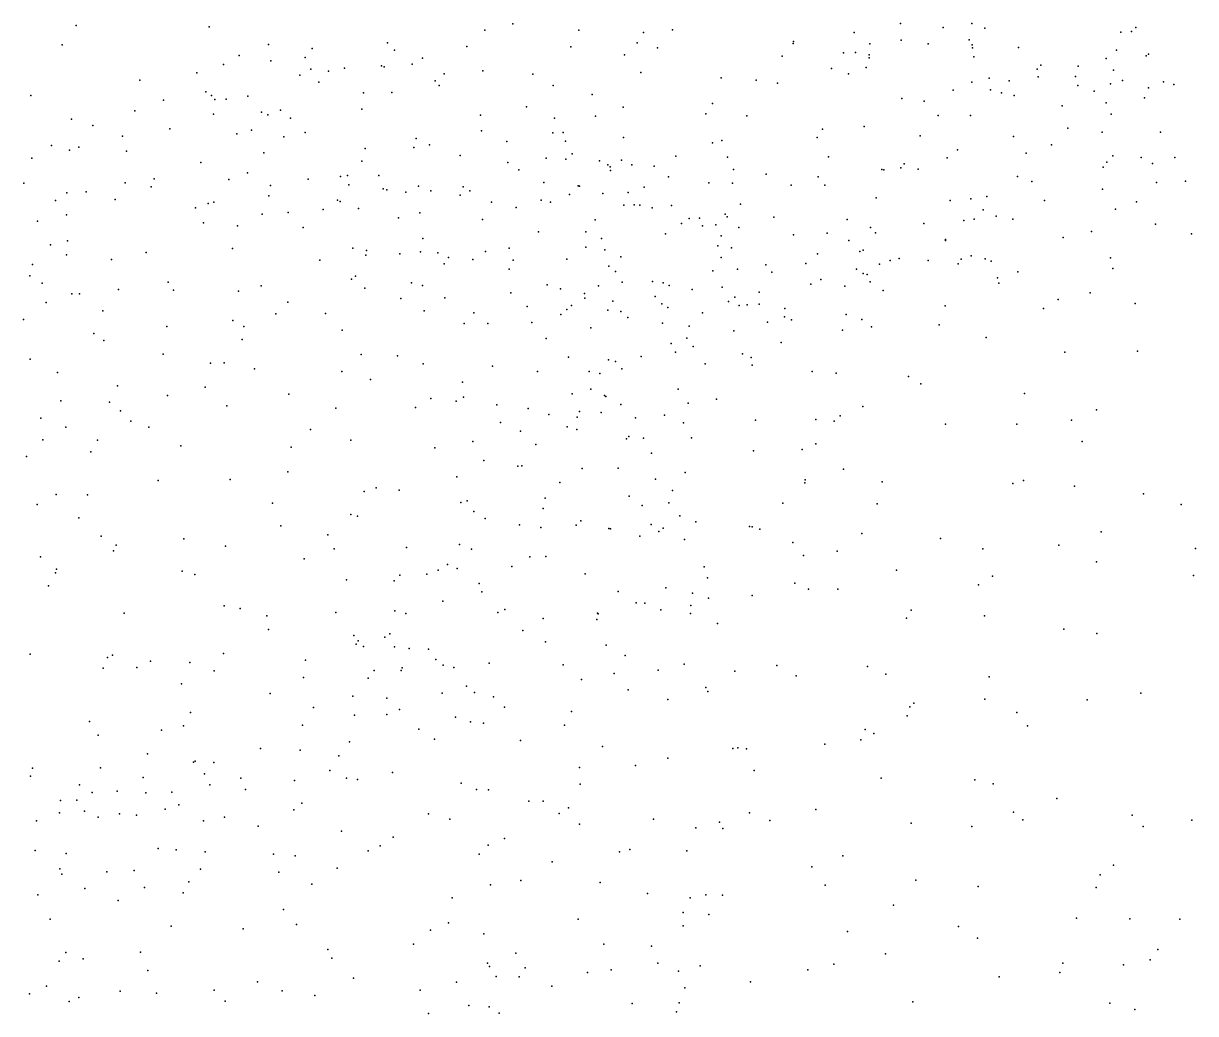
# Model space of a CAD drawing. Header units: metres. Extents: x -23.9 to 23.9, y -28.5 to 28.5.
# Drawn here: x -3.224 to -1.807, y -9.602 to -8.404 of the extents above; entities that cross this region are included whole.
import ezdxf

# ---------------------------------------------------------------- set-up
doc = ezdxf.new("R2010")
doc.units = ezdxf.units.M

msp = doc.modelspace()

# ---------------------------------------------------------------- linework, layer by layer
for p in [(-3.1603, -8.407, 15.8931), (-2.9994, -8.4085, 20.1263), (-2.6659, -8.4125, 3.1644), (-2.632, -8.4048, 19.7562), (-2.5525, -8.4125, 16.9167), (-2.474, -8.4154, 16.8008), (-2.4392, -8.4121, 16.7124), (-2.2196, -8.4151, 20.9388), (-2.1636, -8.4043, 19.5752), (-2.1117, -8.4094, 16.188), (-2.0773, -8.4044, 21.583), (-2.0614, -8.4101, 21.1492), (-1.8969, -8.4149, 21.1358), (-1.8843, -8.4141, 17.0215), (-1.8788, -8.4094, 19.1269), (-3.1769, -8.4302, 18.0736), (-2.9278, -8.4297, 18.0127), (-2.7838, -8.4276, 22.2188), (-2.6879, -8.4322, 15.9844), (-2.4819, -8.4278, 22.1437), (-2.2934, -8.4287, 22.023), (-2.2927, -8.426, 16.1518), (-2.2006, -8.4291, 16.5291), (-2.1626, -8.4247, 21.0045), (-2.1299, -8.4288, 21.78), (-2.0803, -8.424, 16.3584), (-2.077, -8.4301, 17.3742), (-2.963, -8.443, 20.549), (-2.8831, -8.4454, 19.0465), (-2.8749, -8.4347, 20.7027), (-2.7752, -8.4366, 15.9317), (-2.7412, -8.4462, 17.8962), (-2.5622, -8.4328, 22.1712), (-2.4972, -8.4421, 16.1456), (-2.4574, -8.4338, 19.7395), (-2.3066, -8.4439, 16.5844), (-2.2324, -8.44, 21.0525), (-2.218, -8.4395, 16.2516), (-2.2013, -8.4421, 16.437), (-2.2013, -8.4458, 19.7752), (-2.0764, -8.4337, 19.7714), (-2.0746, -8.4448, 20.9677), (-2.0209, -8.4333, 17.6865), (-1.9021, -8.4366, 20.8043), (-1.8665, -8.4433, 20.9636), (-1.8634, -8.4414, 20.3824), (-2.982, -8.4541, 19.0501), (-2.9246, -8.4496, 19.1772), (-2.8763, -8.4598, 15.8844), (-2.8357, -8.4586, 20.848), (-2.791, -8.4557, 19.1614), (-2.7877, -8.4567, 19.0418), (-2.7539, -8.4534, 19.8471), (-2.2468, -8.459, 21.9547), (-2.2049, -8.4577, 21.1433), (-1.9981, -8.4595, 17.0969), (-1.9939, -8.4548, 20.8451), (-1.9486, -8.456, 20.9296), (-1.9146, -8.4466, 20.6418), (-3.0832, -8.4728, 19.0671), (-3.0143, -8.4642, 19.216), (-2.8897, -8.4667, 19.2898), (-2.8552, -8.4621, 19.9501), (-2.726, -8.4739, 19.2277), (-2.7152, -8.4653, 19.1193), (-2.6685, -8.4618, 17.8102), (-2.6079, -8.4655, 17.7193), (-2.4775, -8.4637, 0.758), (-2.3803, -8.4701, 21.0062), (-2.3381, -8.4728, 16.2351), (-2.2264, -8.4654, 20.8468), (-2.0562, -8.4705, 19.4209), (-2.0321, -8.4737, 6.8322), (-1.997, -8.469, 19.3083), (-1.9518, -8.4684, 19.967), (-1.906, -8.4609, 20.0864), (-1.8951, -8.4734, 20.1989), (-3.0034, -8.4869, 18.8978), (-2.8666, -8.4754, 18.9024), (-2.8126, -8.4884, 17.9664), (-2.7784, -8.4878, 20.7461), (-2.7211, -8.4794, 18.9516), (-2.5836, -8.4795, 17.1881), (-2.312, -8.4767, 16.4666), (-2.0996, -8.4852, 20.8038), (-2.0771, -8.4754, 19.5547), (-2.0545, -8.4845, 17.1644), (-2.0413, -8.4881, 19.6534), (-1.949, -8.4792, 19.8503), (-1.9291, -8.4862, 17.8662), (-1.9097, -8.4775, 9.1784), (-1.8637, -8.4822, 19.2205), (-1.8454, -8.4749, 17.9247), (-1.8331, -8.478, 16.9245), (-3.2151, -8.4913, 19.0957), (-3.0544, -8.4972, 20.9913), (-2.9965, -8.4916, 18.0627), (-2.9925, -8.4963, 15.854), (-2.9789, -8.496, 14.0146), (-2.9525, -8.4922, 19.3438), (-2.5361, -8.4903, 17.3772), (-2.3909, -8.501, 16.7389), (-2.1619, -8.4953, 19.835), (-2.1349, -8.4982, 21.3574), (-2.0262, -8.4913, 17.7569), (-1.9147, -8.5002, 20.4519), (-1.8684, -8.4942, 19.8824), (-3.0894, -8.5101, 15.8483), (-2.9942, -8.5141, 18.8185), (-2.9359, -8.5116, 20.9459), (-2.9284, -8.5148, 22.4479), (-2.913, -8.5092, 18.0391), (-2.8148, -8.5082, 22.2984), (-2.6714, -8.5151, 19.3082), (-2.6157, -8.5053, 19.1623), (-2.5324, -8.5163, 6.0846), (-2.4988, -8.5057, 16.8975), (-2.3989, -8.5135, 22.063), (-2.3494, -8.5159, 19.8062), (-2.1179, -8.5155, 21.4801), (-2.079, -8.5155, 17.6893), (-1.9681, -8.5041, 20.5928), (-1.9089, -8.5139, 20.3477), (-3.1658, -8.5201, 19.2697), (-3.1402, -8.5279, 21.0626), (-2.9011, -8.5188, 20.0823), (-2.582, -8.5187, 19.0467), (-2.2074, -8.5291, 21.2239), (-1.9613, -8.5308, 5.8633), (-3.1041, -8.5407, 18.1003), (-3.0471, -8.5318, 19.4149), (-2.966, -8.5377, 20.3341), (-2.9482, -8.5336, 20.4432), (-2.9092, -8.5416, 18.7511), (-2.8831, -8.5362, 19.4523), (-2.749, -8.5436, 19.9324), (-2.6701, -8.5344, 19.8696), (-2.5839, -8.5368, 18.935), (-2.5713, -8.5363, 17.0688), (-2.4985, -8.5422, 20.8637), (-2.2644, -8.5421, 21.1589), (-2.2579, -8.5321, 20.8043), (-2.1397, -8.5402, 21.6634), (-2.027, -8.541, 20.0284), (-1.9197, -8.5358, 19.3858), (-1.8491, -8.5357, 19.8081), (-3.19, -8.5518, 18.8848), (-3.1681, -8.5575, 19.3607), (-3.1568, -8.5541, 0.6085), (-3.0991, -8.5588, 18.7864), (-2.8108, -8.5557, 20.6885), (-2.7518, -8.5542, 15.9021), (-2.733, -8.5513, 19.4399), (-2.6395, -8.547, 17.8474), (-2.5685, -8.5468, 19.8413), (-2.3908, -8.5486, 21.046), (-2.3793, -8.5459, 16.656), (-2.0947, -8.5572, 19.9787), (-1.9807, -8.5511, 20.1285), (-3.2136, -8.5674, 21.1812), (-3.0094, -8.5724, 18.7278), (-2.9331, -8.5608, 20.8614), (-2.8147, -8.5711, 18.0349), (-2.696, -8.5641, 20.7329), (-2.6382, -8.5726, 15.9742), (-2.592, -8.5674, 20.8116), (-2.5681, -8.5686, 16.0298), (-2.5606, -8.562, 17.7469), (-2.5273, -8.5706, 20.9903), (-2.5008, -8.5697, 16.1127), (-2.435, -8.5649, 16.8253), (-2.3728, -8.5661, 20.7972), (-2.2505, -8.5656, 19.8818), (-2.107, -8.567, 20.6655), (-2.0117, -8.5613, 17.8322), (-1.914, -8.5723, 16.9284), (-1.9068, -8.5646, 19.5793), (-1.8724, -8.5664, 19.4532), (-1.8588, -8.5736, 19.6482), (-1.8316, -8.5665, 16.872), (-2.9531, -8.585, 20.5412), (-2.8319, -8.5882, 15.7831), (-2.6251, -8.5812, 18.7898), (-2.5174, -8.5755, 17.6102), (-2.5143, -8.5777, 19.2527), (-2.5141, -8.582, 17.4076), (-2.4883, -8.5754, 19.0971), (-2.4611, -8.5769, 22.0582), (-2.3653, -8.581, 19.8665), (-2.326, -8.5867, 0.1139), (-2.1859, -8.5811, 21.3555), (-2.1838, -8.5812, 20.7017), (-2.1631, -8.5789, 21.4418), (-2.1592, -8.5742, 17.3786), (-2.1422, -8.5806, 17.2582), (-1.9183, -8.5783, 17.9525), (-3.2233, -8.5974, 15.8564), (-3.1009, -8.5972, 15.8363), (-3.0694, -8.6019, 19.5019), (-3.0659, -8.5921, 20.9146), (-2.9754, -8.5932, 20.6455), (-2.925, -8.6005, 20.7227), (-2.8796, -8.5927, 19.5325), (-2.8406, -8.5895, 20.1329), (-2.8305, -8.5997, 18.1287), (-2.7941, -8.5884, 22.3241), (-2.7463, -8.6013, 22.2521), (-2.6922, -8.6018, 19.9745), (-2.5946, -8.5967, 18.0914), (-2.5532, -8.6007, 18.8316), (-2.5514, -8.6012, 17.9763), (-2.4735, -8.6023, 18.9837), (-2.444, -8.59, 16.19), (-2.3953, -8.597, 16.2874), (-2.3667, -8.5975, 16.4073), (-2.2955, -8.5999, 5.767), (-2.263, -8.5897, 20.7371), (-2.2551, -8.6, 21.8513), (-2.0221, -8.5895, 17.0259), (-2.0048, -8.5957, 20.2323), (-1.8539, -8.5969, 18.0097), (-1.819, -8.595, 18.3795), (-3.1716, -8.6091, 20.8474), (-3.148, -8.608, 20.7242), (-2.9272, -8.613, 18.1301), (-2.7889, -8.6043, 18.6793), (-2.7847, -8.6055, 20.7717), (-2.7614, -8.6083, 20.0435), (-2.7315, -8.6066, 18.0299), (-2.696, -8.6119, 18.1251), (-2.6842, -8.6068, 20.9283), (-2.5635, -8.6111, 18.1947), (-2.5235, -8.6101, 17.8769), (-2.4928, -8.6089, 17.7939), (-2.193, -8.6151, 21.6701), (-2.0784, -8.6164, 17.7719), (-2.059, -8.6136, 20.1435), (-1.9192, -8.6048, 18.383), (-3.1851, -8.6184, 18.1182), (-3.113, -8.6173, 18.7112), (-3.0158, -8.6275, 20.4889), (-3.0004, -8.6223, 20.3949), (-2.9935, -8.6207, 18.6554), (-2.8616, -8.6294, 22.4424), (-2.8441, -8.6179, 20.2768), (-2.841, -8.6196, 20.3745), (-2.8187, -8.6283, 15.8694), (-2.658, -8.6207, 18.715), (-2.6281, -8.627, 22.1171), (-2.5979, -8.6182, 19.4551), (-2.5867, -8.6206, 20.7103), (-2.4978, -8.6241, 19.3389), (-2.4854, -8.6239, 17.6926), (-2.4786, -8.6243, 20.7224), (-2.4636, -8.6272, 18.208), (-2.4404, -8.6245, 19.2192), (-2.3568, -8.6231, 16.4986), (-2.1035, -8.6185, 20.5657), (-2.0637, -8.6297, 20.462), (-1.9892, -8.6185, 18.2753), (-1.9034, -8.6288, 18.1347), (-1.8781, -8.6199, 18.5155), (-3.2068, -8.6434, 18.7249), (-3.1718, -8.6358, 20.9793), (-2.9353, -8.635, 22.5104), (-2.9039, -8.6332, 18.6275), (-2.7705, -8.6395, 20.1355), (-2.7446, -8.6333, 18.2113), (-2.669, -8.6414, 18.2625), (-2.5327, -8.6418, 16.0545), (-2.4189, -8.6401, 19.94), (-2.4063, -8.6398, 16.7726), (-2.3755, -8.6349, 18.0972), (-2.373, -8.6383, 17.9589), (-2.3167, -8.6385, 21.196), (-2.2279, -8.6415, 20.0027), (-2.0867, -8.6426, 17.0851), (-2.0744, -8.6412, 18.3381), (-2.0479, -8.6376, 20.332), (-2.0276, -8.6412, 18.1974), (-3.006, -8.6454, 22.5641), (-2.9651, -8.6491, 15.833), (-2.8855, -8.6512, 19.6007), (-2.6011, -8.6565, 15.9879), (-2.544, -8.6562, 17.2107), (-2.4475, -8.6589, 16.8631), (-2.4282, -8.6464, 21.9883), (-2.4027, -8.6493, 21.1208), (-2.3868, -8.648, 17.8699), (-2.359, -8.651, 16.5826), (-2.2521, -8.6582, 9.166), (-2.1997, -8.6511, 21.5371), (-2.1938, -8.6576, 17.426), (-2.1353, -8.6464, 17.1728), (-1.9327, -8.6561, 18.5998), (-1.8553, -8.6472, 16.8555), (-1.8117, -8.6587, 18.6381), (-3.191, -8.6723, 20.4904), (-3.1705, -8.6673, 19.5316), (-2.741, -8.6643, 18.617), (-2.525, -8.6643, 18.3329), (-2.3804, -8.6614, 18.2395), (-2.2929, -8.66, 18.0152), (-2.226, -8.6669, 21.4331), (-2.1091, -8.6655, 18.4506), (-2.109, -8.6668, 18.2256), (-1.9667, -8.6631, 16.927), (-3.172, -8.6842, 21.2287), (-3.0756, -8.6815, 13.3319), (-2.9713, -8.6765, 19.6154), (-2.8257, -8.6762, 18.5927), (-2.81, -8.6847, 19.6208), (-2.8092, -8.6791, 20.5556), (-2.7687, -8.683, 18.3246), (-2.7438, -8.6805, 20.4918), (-2.7229, -8.6819, 20.6916), (-2.6653, -8.6803, 7.9601), (-2.6366, -8.676, 18.653), (-2.5438, -8.6751, 20.6358), (-2.5208, -8.6782, 18.746), (-2.5016, -8.6868, 20.0213), (-2.3843, -8.6735, 21.9174), (-2.3676, -8.6759, 20.0021), (-2.2639, -8.6829, 21.7337), (-2.2128, -8.68, 20.1019), (-2.2085, -8.6784, 20.5433), (-2.078, -8.6855, 18.1225), (-3.213, -8.696, 22.6625), (-3.1176, -8.69, 22.6318), (-2.8654, -8.6907, 18.2468), (-2.7151, -8.6951, 20.1937), (-2.71, -8.6875, 20.8441), (-2.6805, -8.6899, 22.1475), (-2.6365, -8.7015, 21.0179), (-2.6317, -8.6907, 20.1052), (-2.567, -8.6895, 17.1067), (-2.5162, -8.698, 17.5456), (-2.3804, -8.6875, 16.7074), (-2.3607, -8.7014, 19.0493), (-2.3263, -8.6963, 6.6153), (-2.278, -8.6945, 17.8586), (-2.2167, -8.7016, 18.0905), (-2.1887, -8.6955, 18.3877), (-2.1758, -8.6909, 17.2511), (-2.165, -8.6885, 20.4651), (-2.13, -8.6909, 20.3393), (-2.0936, -8.695, 18.5725), (-2.0903, -8.6894, -0.1859), (-2.0611, -8.6892, 17.844), (-2.0538, -8.6917, 17.015), (-1.9096, -8.6879, 18.6751), (-1.9068, -8.7009, 15.0391), (-3.2163, -8.7095, 18.6671), (-2.8272, -8.7136, 20.4231), (-2.8225, -8.7102, 22.4234), (-2.5079, -8.7044, 21.0894), (-2.3903, -8.7034, 19.2969), (-2.3191, -8.7053, 18.2912), (-2.2596, -8.7139, 21.5035), (-2.2085, -8.7067, 18.2968), (-2.2037, -8.7079, 20.227), (-2.0461, -8.712, 17.9251), (-2.0216, -8.7049, 18.66), (-3.2013, -8.7183, 18.121), (-3.1089, -8.7261, 15.8337), (-3.0488, -8.7174, 18.5779), (-3.0424, -8.7269, 19.6403), (-2.9637, -8.7282, 18.1849), (-2.9364, -8.7217, 20.4028), (-2.8113, -8.7246, 8.3723), (-2.7547, -8.7179, 22.328), (-2.7415, -8.7214, 20.2799), (-2.5906, -8.7207, 18.4343), (-2.5745, -8.7254, 19.5636), (-2.5284, -8.7218, 17.2627), (-2.4998, -8.7171, 16.1), (-2.4635, -8.7166, 18.4031), (-2.4503, -8.718, 19.4329), (-2.4431, -8.7212, 17.6604), (-2.4154, -8.7261, 18.8185), (-2.3791, -8.7232, 18.9052), (-2.3343, -8.7292, 20.4954), (-2.2717, -8.7198, 21.6192), (-2.2308, -8.7221, 20.3789), (-2.2002, -8.7169, 17.6135), (-2.1846, -8.7273, 17.9589), (-2.0447, -8.7185, 15.5657), (-3.1964, -8.7419, 15.8454), (-3.1653, -8.7313, 15.5138), (-3.1562, -8.7312, 6.903), (-2.9041, -8.7413, 15.844), (-2.7674, -8.7369, 18.4103), (-2.7143, -8.7361, 22.2497), (-2.6347, -8.7301, 22.0516), (-2.5455, -8.731, 18.6685), (-2.5452, -8.7365, 21.9564), (-2.5112, -8.7403, 16.9451), (-2.46, -8.7347, 20.6544), (-2.452, -8.7435, 20.1657), (-2.3714, -8.7406, 16.379), (-2.3636, -8.7353, 21.7926), (-2.3345, -8.744, 21.3575), (-1.973, -8.7383, 18.734), (-1.9342, -8.7301, 3.9247), (-1.8799, -8.743, 16.851), (-3.1281, -8.7518, 20.3565), (-2.9188, -8.7557, 18.531), (-2.8585, -8.7551, 19.677), (-2.7395, -8.7518, 19.6572), (-2.6795, -8.7543, 20.3506), (-2.6147, -8.7467, 20.7649), (-2.574, -8.7565, 18.5203), (-2.5667, -8.7505, 16.0261), (-2.5611, -8.7454, 20.2827), (-2.5175, -8.7512, 17.358), (-2.5017, -8.7527, 20.3582), (-2.4449, -8.7479, 20.4689), (-2.4029, -8.7542, 20.2672), (-2.3585, -8.7453, 20.411), (-2.3489, -8.7445, 8.3292), (-2.3032, -8.749, 20.3243), (-2.2292, -8.7563, 17.7907), (-2.1094, -8.746, 0.9623), (-1.9904, -8.749, 16.9307), (-3.2239, -8.7625, 20.3361), (-3.0505, -8.771, 20.3117), (-2.9709, -8.7635, 18.2634), (-2.9576, -8.771, 20.3243), (-2.691, -8.7671, 18.5275), (-2.6624, -8.7671, 2.8413), (-2.6091, -8.766, 20.8991), (-2.4933, -8.7601, 20.7286), (-2.4512, -8.7667, 21.852), (-2.4189, -8.7705, 16.7891), (-2.3244, -8.7655, 19.2182), (-2.3037, -8.7591, 18.4334), (-2.2953, -8.763, 17.6981), (-2.2101, -8.7623, 17.4252), (-2.1985, -8.7712, 17.3128), (-2.1168, -8.7689, 17.924), (-3.1386, -8.7795, 19.6384), (-2.9594, -8.7865, 22.5604), (-2.8387, -8.7755, 18.4449), (-2.5917, -8.7853, 21.1061), (-2.5378, -8.7725, 20.4833), (-2.4219, -8.785, 21.3084), (-2.3649, -8.7762, 16.5621), (-2.2336, -8.7752, 18.555), (-2.0598, -8.7842, 17.0041), (-3.1265, -8.7877, 18.1308), (-2.4409, -8.7915, 17.5696), (-2.4141, -8.795, 21.7345), (-2.3078, -8.7904, 18.986), (-3.2159, -8.8103, 19.8567), (-3.055, -8.8042, 18.2096), (-2.9812, -8.8149, 18.4848), (-2.8155, -8.8046, 22.4332), (-2.7717, -8.8063, 15.8957), (-2.5648, -8.8081, 17.1884), (-2.5166, -8.8112, 17.4502), (-2.5079, -8.8131, 21.2813), (-2.4772, -8.8072, 18.6605), (-2.4357, -8.802, 8.8994), (-2.3545, -8.8041, 17.6066), (-2.344, -8.8083, 18.8451), (-1.9648, -8.8019, 18.8187), (-1.8768, -8.8009, 18.8306), (-3.1828, -8.8266, 20.0098), (-2.9977, -8.8153, 18.3366), (-2.9447, -8.8221, 19.7197), (-2.8389, -8.8254, 20.3062), (-2.7405, -8.8159, 22.328), (-2.6566, -8.819, 22.0208), (-2.6022, -8.8253, 21.2246), (-2.5397, -8.8253, 21.8016), (-2.5268, -8.8278, 20.8035), (-2.5003, -8.822, 19.58), (-2.3997, -8.816, 21.484), (-2.3428, -8.8176, 19.3771), (-2.2704, -8.8255, 19.0933), (-2.2411, -8.8273, 18.6558), (-3.1101, -8.8425, 7.654), (-2.8041, -8.8349, 19.7215), (-2.6931, -8.8382, 15.9465), (-2.1539, -8.8314, 17.1381), (-2.1387, -8.8402, 18.7732), (-3.0496, -8.8545, 19.7259), (-3.0041, -8.8441, 15.8478), (-2.9032, -8.8528, 22.524), (-2.6918, -8.8562, 19.7029), (-2.5605, -8.8524, 16.9931), (-2.5379, -8.8467, 15.8189), (-2.5214, -8.8542, 20.8951), (-2.5197, -8.8557, 21.3832), (-2.4324, -8.8469, 19.5353), (-2.0135, -8.8521, 16.9443), (-3.1788, -8.8609, 20.1313), (-3.1197, -8.8624, 20.1947), (-2.9781, -8.8667, 20.2401), (-2.8462, -8.8695, 8.8675), (-2.7499, -8.8689, 4.5006), (-2.7312, -8.8581, 20.3347), (-2.7007, -8.8611, 22.2258), (-2.6515, -8.8658, 20.4066), (-2.6136, -8.8701, 21.1183), (-2.5014, -8.8652, 21.5724), (-2.4201, -8.8635, 3.93), (-2.386, -8.8586, 16.4293), (-2.2088, -8.8678, 17.2056), (-1.9263, -8.8716, 16.8769), (-3.203, -8.8816, 18.5424), (-3.1066, -8.8731, 18.2215), (-3.0941, -8.8856, 18.4859), (-2.5888, -8.8773, 21.7066), (-2.5544, -8.8807, 21.4813), (-2.5514, -8.8737, 21.0216), (-2.5253, -8.8749, 16.9199), (-2.4838, -8.8814, 16.177), (-2.4487, -8.8783, 17.4931), (-2.3386, -8.8841, 19.4282), (-2.2657, -8.8833, 19.2548), (-2.2437, -8.8855, 18.8686), (-2.2364, -8.8789, 17.4135), (-1.9568, -8.8843, 7.7679), (-3.1727, -8.8927, 19.8932), (-3.0724, -8.8925, 18.3561), (-2.877, -8.8953, 15.8845), (-2.6471, -8.8869, 21.7913), (-2.6228, -8.8977, 16.0211), (-2.5666, -8.8922, 20.473), (-2.5546, -8.8956, 17.2829), (-2.4257, -8.8875, 16.7302), (-2.1091, -8.8889, 17.019), (-2.0227, -8.8892, 18.868), (-3.2003, -8.9078, 22.6673), (-3.1345, -8.9085, 14.5746), (-2.8281, -8.9084, 20.2498), (-2.6807, -8.9102, 21.454), (-2.6045, -8.9135, 17.1743), (-2.4947, -8.9069, 20.6153), (-2.492, -8.9038, 17.3708), (-2.474, -8.906, 20.8184), (-2.4162, -8.9054, 16.3482), (-2.266, -8.913, 17.4938), (-1.9439, -8.9102, 18.9057), (-3.2202, -8.9283, 19.7133), (-3.1424, -8.9227, 20.0863), (-3.0336, -8.9152, 22.6058), (-2.9001, -8.9169, 19.76), (-2.7264, -8.9177, 21.5655), (-2.4646, -8.9242, 20.7174), (-2.3412, -8.9214, 18.7577), (-2.2825, -8.9198, 19.3398), (-2.6674, -8.933, 21.974), (-2.6261, -8.9398, 19.7102), (-2.6212, -8.9393, 20.3634), (-2.5482, -8.9425, 21.1107), (-2.5048, -8.9421, 20.5303), (-2.9741, -8.9561, 15.8908), (-2.9041, -8.9466, 22.5108), (-2.6999, -8.9527, 21.7031), (-2.4595, -8.9556, 16.2853), (-2.4238, -8.9474, 16.6564), (-2.2787, -8.9565, 18.8264), (-2.2322, -8.9436, 19.152), (-3.0612, -8.957, 15.8847), (-2.8119, -8.9705, 21.4405), (-2.7974, -8.9659, 19.7672), (-2.7695, -8.9687, 21.6203), (-2.5754, -8.9598, 16.0965), (-2.439, -8.9693, 20.8803), (-2.2793, -8.96, 17.2266), (-2.1858, -8.9589, 17.0525), (-2.0277, -8.9609, 16.9438), (-2.0149, -8.9573, 6.5997), (-1.9529, -8.964, 16.9042), (-3.1844, -8.9742, 18.2042), (-3.1463, -8.9747, 18.3917), (-2.9229, -8.9847, 3.4221), (-2.6949, -8.9838, 16.0069), (-2.6873, -8.9817, 22.1459), (-2.593, -8.9784, 17.2673), (-2.4917, -8.9763, 0.1903), (-2.4436, -8.9844, 19.6111), (-2.3059, -8.9846, 17.4291), (-1.8697, -8.9732, 16.8506), (-3.2075, -8.9862, 15.9176), (-2.8282, -8.9983, 21.5245), (-2.6792, -8.9946, 20.2736), (-2.5955, -8.9909, 16.9398), (-2.4757, -8.9873, 16.7522), (-2.1916, -8.9853, 18.9409), (-1.8243, -8.9864, 18.9705), (-3.1571, -9.0024, 18.3043), (-2.9125, -9.012, 19.7847), (-2.8201, -9.0003, 22.4019), (-2.6657, -9.0033, 17.1307), (-2.6241, -9.0108, 21.2531), (-2.5556, -9.0113, 21.1773), (-2.5498, -9.0061, 16.8648), (-2.4648, -9.0103, 17.3887), (-2.4303, -9.0001, 16.5207), (-2.411, -9.0071, 20.7718), (-2.346, -9.0127, 17.2254), (-2.3427, -9.0132, 17.3486), (-3.1301, -9.0246, 19.9472), (-2.8558, -9.0229, 20.1704), (-2.5983, -9.0142, 6.7424), (-2.5161, -9.0153, 19.6664), (-2.514, -9.0156, 16.237), (-2.4787, -9.0247, 16.3382), (-2.4555, -9.0189, 16.6118), (-2.4503, -9.0149, 20.9957), (-2.3336, -9.0162, 17.1423), (-2.2104, -9.0214, 19.1168), (-2.1149, -9.0275, 16.9073), (-1.9207, -9.0194, -0.3006), (-3.1119, -9.0354, 20.0321), (-3.0298, -9.0277, 19.7731), (-2.9797, -9.0368, 22.536), (-2.8481, -9.04, 15.969), (-2.7608, -9.0383, 22.2903), (-2.6967, -9.0347, 21.9286), (-2.6822, -9.0404, 16.9901), (-2.4247, -9.0287, 20.6157), (-2.2935, -9.0322, 17.024), (-2.0638, -9.04, 8.1874), (-1.9719, -9.0354, 18.9708), (-1.8067, -9.0396, 9.5885), (-3.2031, -9.0495, 22.635), (-3.1149, -9.0423, 22.6076), (-2.8846, -9.0519, 22.4582), (-2.6115, -9.0494, 16.1364), (-2.5924, -9.0493, 20.3133), (-2.2808, -9.0478, 19.4154), (-2.2401, -9.0428, 16.9525), (-1.9265, -9.0554, 16.8065), (-3.1853, -9.0688, 15.9693), (-3.1841, -9.0643, 18.3891), (-3.0319, -9.0669, 15.9494), (-2.7224, -9.0655, 21.8313), (-2.711, -9.0588, 20.2234), (-2.6994, -9.0638, 16.0629), (-2.6335, -9.0612, 19.7377), (-2.4009, -9.0615, 20.6937), (-2.1683, -9.0657, 18.9798), (-3.0168, -9.0707, 20.1194), (-2.8331, -9.0772, 19.7877), (-2.7756, -9.0786, 21.5445), (-2.7687, -9.0715, -1.9895), (-2.736, -9.0704, 21.3695), (-2.6729, -9.0818, 14.6001), (-2.5448, -9.0701, 17.2905), (-2.3967, -9.0749, 20.8696), (-2.2911, -9.0812, 6.9473), (-2.0691, -9.0834, 16.8188), (-2.0524, -9.0729, 18.9571), (-1.8091, -9.0721, 16.7762), (-3.1935, -9.0844, 18.2975), (-2.6697, -9.0919, 17.2597), (-2.505, -9.0916, 16.6029), (-2.447, -9.0872, 17.2219), (-2.415, -9.0934, 20.9805), (-2.343, -9.0961, 16.9642), (-2.2745, -9.0885, 7.4736), (-2.2391, -9.0886, 19.3153), (-2.9811, -9.1089, 4.6969), (-2.962, -9.1119, 22.4907), (-2.7169, -9.1032, 22.0322), (-2.483, -9.1051, 19.6563), (-2.4727, -9.1057, 21.1174), (-2.4171, -9.1083, 17.0543), (-2.3956, -9.0995, 19.5825), (-3.1022, -9.1177, 14.937), (-2.9297, -9.1208, 16.0019), (-2.8461, -9.1167, 20.1404), (-2.775, -9.1149, 21.6397), (-2.7617, -9.118, 17.015), (-2.6505, -9.117, 16.8688), (-2.6418, -9.1131, 2.9094), (-2.5956, -9.1241, 17.343), (-2.5306, -9.1254, 21.2116), (-2.53, -9.1175, 16.3841), (-2.5289, -9.1184, 20.3534), (-2.4531, -9.1136, 20.4646), (-2.4172, -9.1179, 20.5476), (-2.1561, -9.1238, 14.8394), (-2.1504, -9.114, 16.8059), (-2.0617, -9.1208, 2.6512), (-2.9277, -9.1373, 15.8193), (-2.6199, -9.1385, 16.2235), (-2.3848, -9.1302, 20.626), (-1.9661, -9.1372, 16.7547), (-2.8245, -9.1446, 7.0461), (-2.8192, -9.1512, 22.3045), (-2.787, -9.1467, 21.7222), (-2.7809, -9.1427, 22.2287), (-2.5927, -9.1525, 21.2865), (-1.9259, -9.1424, 19.0121), (-3.2158, -9.1673, 16.0586), (-3.1163, -9.1683, 22.5469), (-2.9822, -9.1665, 0.5431), (-2.8216, -9.1553, 17.0752), (-2.8128, -9.158, 16.0814), (-2.7751, -9.1582, 16.9286), (-2.7575, -9.1605, 21.8401), (-2.7343, -9.1612, 19.7784), (-2.5194, -9.1564, 17.2796), (-2.4964, -9.1687, 17.1077), (-3.1221, -9.1712, -2.2282), (-3.0701, -9.1758, 19.8043), (-3.0226, -9.1773, 16.0408), (-2.8828, -9.1746, 16.9877), (-2.7251, -9.1738, 21.5258), (-2.7163, -9.1807, 16.8535), (-2.7034, -9.1834, 21.4179), (-2.6608, -9.1783, 17.3347), (-2.5715, -9.1802, 16.4949), (-2.4249, -9.1795, 21.0639), (-2.313, -9.1809, 16.8357), (-2.2034, -9.182, 19.298), (-3.1276, -9.1841, 19.9109), (-3.087, -9.1835, 20.0476), (-2.9933, -9.1873, 20.095), (-2.8854, -9.1953, 22.3507), (-2.807, -9.1961, 20.1408), (-2.7998, -9.187, 17.2007), (-2.7673, -9.1871, 21.9291), (-2.7658, -9.1837, 22.0723), (-2.5097, -9.1908, 4.4535), (-2.4566, -9.1866, 19.6344), (-2.3639, -9.1878, 20.7415), (-2.2896, -9.1934, 19.4343), (-2.181, -9.1916, -0.1679), (-2.0562, -9.1946, 16.724), (-3.0328, -9.2031, 16.9664), (-2.688, -9.2061, 16.7703), (-2.5493, -9.1979, 19.6975), (-2.4926, -9.2103, 20.3802), (-2.3988, -9.2076, 20.5585), (-2.9256, -9.215, 19.7878), (-2.8256, -9.2182, 16.8764), (-2.7846, -9.2205, 17.287), (-2.7178, -9.2145, 16.2331), (-2.6786, -9.2137, 20.2037), (-2.6554, -9.2187, 16.6835), (-2.4447, -9.2221, 16.9295), (-2.3966, -9.2124, 19.5769), (-2.0614, -9.2216, 15.7836), (-1.9379, -9.2226, 15.2414), (-1.8729, -9.2143, 16.7145), (-3.022, -9.2379, 17.0592), (-2.8732, -9.2316, 16.1487), (-2.7694, -9.234, 21.7836), (-2.6424, -9.2313, 21.3428), (-2.5613, -9.2365, 17.1952), (-2.1522, -9.2309, 16.7182), (-2.1474, -9.2267, 19.105), (-2.0228, -9.2377, 0.9893), (-3.1439, -9.2487, 16.1509), (-3.0304, -9.254, 0.0072), (-2.8864, -9.2533, 22.2889), (-2.8238, -9.2412, 22.1651), (-2.7847, -9.2403, 19.7764), (-2.7013, -9.2435, 19.7574), (-2.6835, -9.249, 16.3965), (-2.6677, -9.2509, 16.5479), (-2.5697, -9.253, 20.2795), (-2.1555, -9.2419, 19.2292), (-2.0098, -9.254, 16.6759), (-3.1335, -9.2651, 16.8613), (-3.057, -9.2591, 16.1478), (-2.746, -9.2581, 20.1551), (-2.2062, -9.2582, 9.4639), (-2.1957, -9.2634, 19.3197), (-2.9373, -9.2815, 16.1736), (-2.8297, -9.2732, 16.2486), (-2.7269, -9.27, 16.6805), (-2.623, -9.2717, 19.7261), (-2.5238, -9.2789, 16.986), (-2.366, -9.2812, 20.6296), (-2.3601, -9.2805, 20.8755), (-2.3496, -9.2818, 20.7748), (-2.255, -9.2763, 16.7285), (-2.2115, -9.2709, 16.5122), (-3.0739, -9.2877, 22.4367), (-3.0162, -9.2965, 16.8258), (-2.8892, -9.2835, 16.8191), (-2.8425, -9.2901, 21.8822), (-2.4448, -9.2932, 21.1239), (-3.213, -9.3051, 16.2872), (-3.1308, -9.3046, 19.9866), (-3.0184, -9.2977, 20.0876), (-2.9937, -9.2983, 16.2177), (-2.8536, -9.3079, 22.0334), (-2.7776, -9.3104, 16.5623), (-2.5515, -9.3044, 21.2638), (-2.4839, -9.3018, 16.9099), (-2.3404, -9.3079, 19.5192), (-3.2152, -9.3148, 16.7171), (-3.0793, -9.3164, 16.7704), (-3.005, -9.3121, 17.2437), (-2.9612, -9.3174, 16.7515), (-2.8963, -9.32, 22.1778), (-2.8333, -9.3171, 16.6701), (-2.8199, -9.3188, 16.4157), (-2.6946, -9.3232, 21.5724), (-2.5507, -9.3244, -1.8065), (-2.1868, -9.3172, 19.3839), (-2.0735, -9.3192, 16.6521), (-2.0516, -9.324, 19.1219), (-3.1561, -9.3255, 19.8797), (-3.1408, -9.3346, 22.4132), (-3.1104, -9.3328, 17.2404), (-3.0758, -9.335, 16.3152), (-3.0446, -9.3342, 22.3559), (-2.9985, -9.3255, 19.7576), (-2.9555, -9.3309, 16.3225), (-2.6761, -9.3309, 21.4872), (-2.6615, -9.3313, 21.3997), (-3.1791, -9.3442, 16.3971), (-3.1595, -9.344, 16.6583), (-3.036, -9.3494, 17.3404), (-2.8871, -9.3473, 16.4576), (-2.613, -9.3452, 21.3251), (-2.5957, -9.3451, 17.0936), (-2.5649, -9.3532, 19.6808), (-1.9746, -9.3419, 16.6334), (-3.1804, -9.3592, 17.3242), (-3.1499, -9.3571, 17.5245), (-3.1335, -9.3646, 17.4186), (-3.1077, -9.3603, 16.5667), (-3.0874, -9.3622, 16.4641), (-3.0527, -9.3548, 16.6696), (-2.9807, -9.3645, 16.5048), (-2.897, -9.3557, 17.361), (-2.7341, -9.3602, 17.3621), (-2.7083, -9.3668, 8.9278), (-2.5761, -9.3598, -1.3071), (-2.4619, -9.367, 16.8408), (-2.3461, -9.3592, 19.5889), (-2.266, -9.3552, 19.4951), (-2.0267, -9.3585, 19.2395), (-2.0156, -9.3675, 6.7325), (-1.8833, -9.3622, 16.6369), (-3.2081, -9.3688, 19.6891), (-3.006, -9.3687, 9.1078), (-2.9399, -9.3754, 22.0643), (-2.8395, -9.3812, 9.8385), (-2.5515, -9.3729, 16.9626), (-2.4109, -9.3772, 20.5286), (-2.3823, -9.3706, 20.6074), (-2.3782, -9.3782, 20.9368), (-2.3214, -9.3683, 0.6618), (-2.1504, -9.3716, 19.4499), (-2.0771, -9.3759, 19.3771), (-1.8702, -9.3756, 19.0315), (-1.8111, -9.368, -0.1889), (-2.777, -9.3886, 20.153), (-2.6421, -9.3901, 17.2674), (-3.2096, -9.4046, 17.6955), (-3.1724, -9.4083, 22.3271), (-3.061, -9.4022, 22.2489), (-3.0394, -9.4041, 17.4902), (-3.004, -9.4062, 22.1532), (-2.9215, -9.4093, 17.4238), (-2.8069, -9.405, 19.7318), (-2.7924, -9.399, 21.7881), (-2.6727, -9.4092, 21.5332), (-2.6622, -9.3983, 19.6961), (-2.5034, -9.4064, 19.6502), (-2.4906, -9.4035, 20.3919), (-2.4217, -9.4051, 21.0507), (-2.8955, -9.4114, 21.94), (-2.5846, -9.4185, 21.2852), (-2.2331, -9.4114, 19.5541), (-1.9058, -9.4224, 3.0079), (-3.18, -9.4268, 9.5741), (-3.1774, -9.4332, 19.9802), (-3.1231, -9.4305, 20.0491), (-3.0902, -9.4289, 19.7608), (-3.0099, -9.4273, 20.1032), (-2.915, -9.4308, 19.7301), (-2.8444, -9.4263, 3.3874), (-2.2705, -9.4246, 2.9491), (-1.9222, -9.434, 3.526), (-3.1496, -9.4507, 19.6599), (-3.0774, -9.4494, 22.1479), (-3.0239, -9.4427, 22.0307), (-2.8752, -9.4453, -0.9837), (-2.6593, -9.4461, 21.4357), (-2.6225, -9.4411, 17.0748), (-2.5266, -9.4436, 21.2077), (-2.2547, -9.4465, 16.6596), (-2.145, -9.4408, 19.5401), (-2.0695, -9.4481, 19.4777), (-1.927, -9.4496, 19.2549), (-3.2067, -9.4584, 22.243), (-3.1095, -9.4653, 17.6285), (-3.0308, -9.4561, 19.7011), (-2.7054, -9.4621, 9.3512), (-2.4694, -9.4567, 21.1182), (-2.4177, -9.4622, 20.5542), (-2.3988, -9.4582, 16.7488), (-2.3785, -9.4587, 20.7306), (-2.9095, -9.4761, 20.099), (-2.4264, -9.4797, 21.0113), (-2.172, -9.4709, 16.6272), (-3.1915, -9.4879, 14.9687), (-2.8939, -9.4943, 17.4563), (-2.71, -9.4922, 21.6364), (-2.553, -9.4878, 19.6647), (-2.3952, -9.482, 20.9016), (-1.9508, -9.4864, 19.3724), (-1.8862, -9.4875, 19.1577), (-1.8259, -9.4877, 15.8659), (-3.0453, -9.4963, 20.0559), (-2.9583, -9.4996, 5.4111), (-2.7318, -9.501, 17.3872), (-2.6672, -9.5054, 20.2366), (-2.4261, -9.4957, 19.6662), (-2.2276, -9.5027, 3.3762), (-2.0934, -9.4968, 14.8226), (-2.7523, -9.518, 21.7221), (-2.5221, -9.5182, 20.4009), (-2.4645, -9.5203, 20.4914), (-2.0703, -9.5107, 19.5411), (-3.1725, -9.5283, 22.1031), (-3.1515, -9.5358, 19.9333), (-3.0823, -9.5276, 4.6772), (-2.8559, -9.5244, 19.6683), (-2.8511, -9.5351, 20.1159), (-2.6287, -9.5288, 17.0627), (-2.1817, -9.5299, 19.6273), (-1.8616, -9.5372, 19.2269), (-1.8525, -9.5243, 7.077), (-3.1807, -9.5388, 15.6343), (-3.0737, -9.5499, 22.0361), (-2.6628, -9.541, 17.2199), (-2.6604, -9.545, 21.3739), (-2.6172, -9.5468, 19.7058), (-2.5132, -9.5491, 16.8464), (-2.4567, -9.5409, 16.7835), (-2.4319, -9.5508, 20.603), (-2.4055, -9.5442, 20.8023), (-2.2755, -9.549, 19.6794), (-2.2439, -9.5421, 16.6442), (-1.967, -9.541, 19.4638), (-1.8939, -9.5431, 19.3352), (-2.941, -9.5635, 21.9266), (-2.825, -9.5593, 0.237), (-2.7004, -9.5639, 21.5852), (-2.6525, -9.5571, 14.6238), (-2.6244, -9.5575, 16.6968), (-2.542, -9.5522, 21.1643), (-2.3449, -9.5638, 16.6958), (-2.0442, -9.5574, 16.5927), (-1.9709, -9.5525, 16.5872), (-3.2164, -9.5782, 17.8797), (-3.1961, -9.5689, 19.5515), (-3.1071, -9.5748, 17.6905), (-3.063, -9.5773, 19.6066), (-2.9933, -9.5738, 17.5612), (-2.9109, -9.5743, 20.054), (-2.8714, -9.5802, 0.6692), (-2.7443, -9.5738, 19.6556), (-2.5852, -9.5689, 20.3456), (-2.4244, -9.5709, 4.1356), (-3.1686, -9.5876, 22.0424), (-3.157, -9.5824, 17.7864), (-2.9799, -9.5872, 19.6169), (-2.6853, -9.5924, 4.5372), (-2.6609, -9.5939, -2.0024), (-2.4879, -9.5897, 21.0549), (-2.4309, -9.5891, 19.7289), (-2.1485, -9.588, 16.6055), (-1.9102, -9.5893, 15.3101), (-2.734, -9.602, 21.6588), (-2.6486, -9.6016, 17.1031), (-2.4344, -9.6001, 20.6986), (-1.8803, -9.5972, 16.5939)]:
    msp.add_point(p)

doc.saveas('drawing.dxf')
